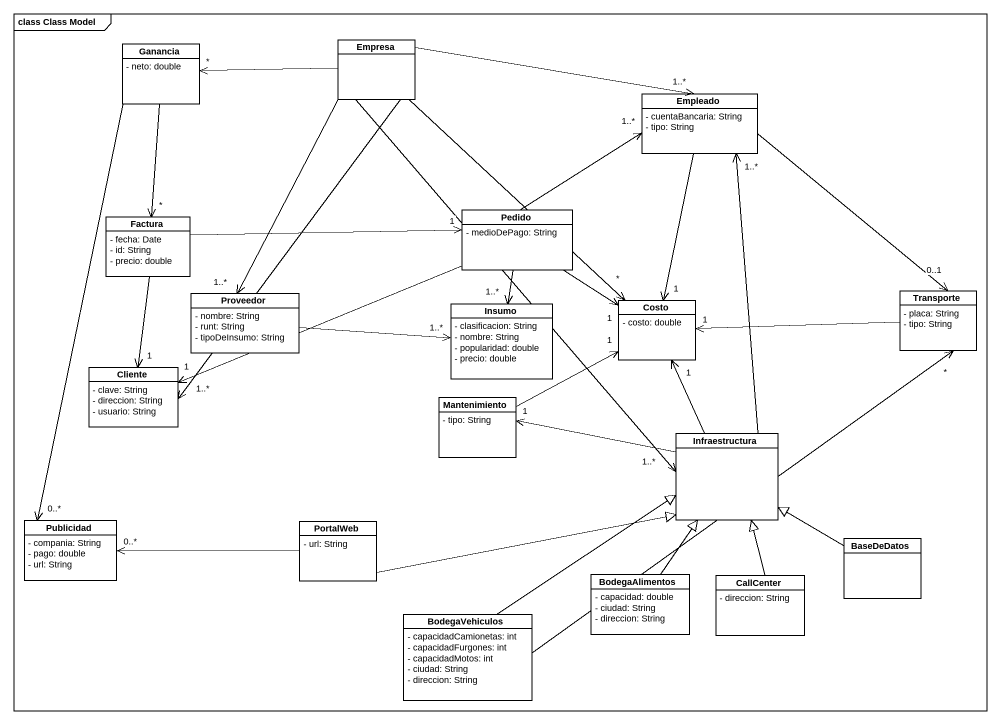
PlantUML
@startuml
mainframe class Class Model
hide circle
hide empty members
skinparam classAttributeIconSize 0
class Ganancia {
  - neto: double
}
class Empresa
class Empleado {
  - cuentaBancaria: String
  - tipo: String
}
class Factura {
  - fecha: Date
  - id: String
  - precio: double
}
class Pedido {
  - medioDePago: String
}
class Proveedor {
  - nombre: String
  - runt: String
  - tipoDeInsumo: String
}
class Insumo {
  - clasificacion: String
  - nombre: String
  - popularidad: double
  - precio: double
}
class Costo {
  - costo: double
}
class Transporte {
  - placa: String
  - tipo: String
}
class Cliente {
  - clave: String
  - direccion: String
  - usuario: String
}
class Mantenimiento {
  - tipo: String
}
class Infraestructura
class Publicidad {
  - compania: String
  - pago: double
  - url: String
}
class PortalWeb {
  - url: String
}
class BaseDeDatos
class BodegaAlimentos {
  - capacidad: double
  - ciudad: String
  - direccion: String
}
class CallCenter {
  - direccion: String
}
class BodegaVehiculos {
  - capacidadCamionetas: int
  - capacidadFurgones: int
  - capacidadMotos: int
  - ciudad: String
  - direccion: String
}
Ganancia --> "*" Factura
Ganancia --> "0..*" Publicidad
Empresa -left-> "*" Ganancia
Empresa -right-> "1..*" Empleado
Empresa --> "1..*" Proveedor
Empresa --> "*" Costo
Empresa --> "1..*" Cliente
Empresa --> "1..*" Infraestructura
Empleado --> "1" Costo
Empleado --> "0..1" Transporte
Factura -right-> "1" Pedido
Factura --> "1" Cliente
Pedido -up-> "1..*" Empleado
Pedido --> "1..*" Insumo
Pedido --> "1" Costo
Pedido -left-> "1" Cliente
Proveedor -right-> "1..*" Insumo
Transporte -left-> "1" Costo
Mantenimiento -right-> "1" Costo
Infraestructura -up-> "1..*" Empleado
Infraestructura -up-> "1" Costo
Infraestructura -left-> "1" Mantenimiento
PortalWeb -right-|> Infraestructura
PortalWeb -left-> "0..*" Publicidad
BaseDeDatos -left-|> Infraestructura
BodegaAlimentos -up-|> Infraestructura
CallCenter -up-|> Infraestructura
BodegaVehiculos -up-> "*" Transporte
BodegaVehiculos -up-|> Infraestructura
@enduml
